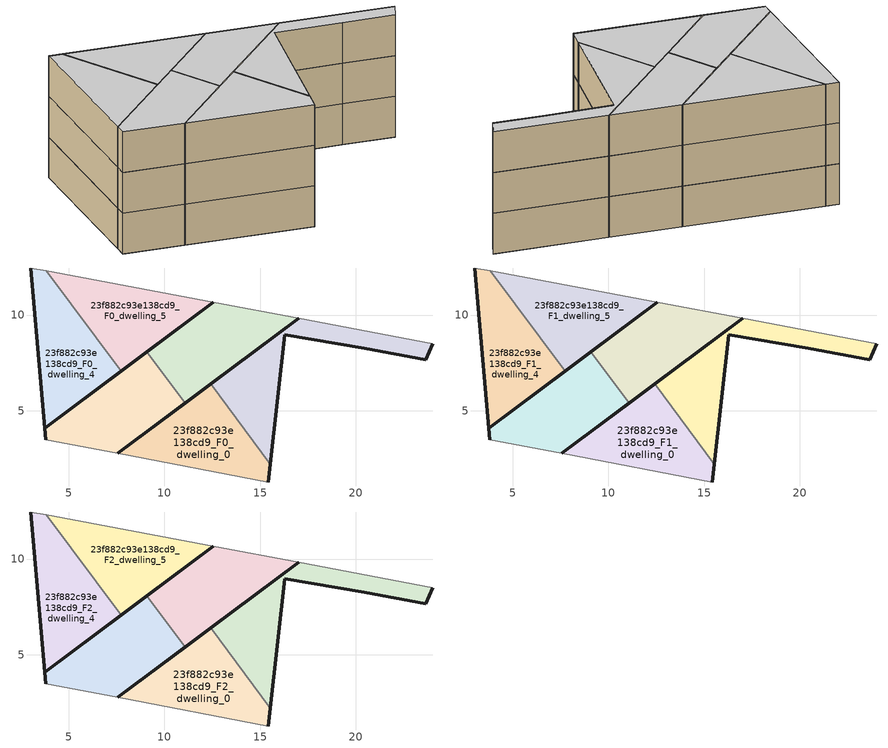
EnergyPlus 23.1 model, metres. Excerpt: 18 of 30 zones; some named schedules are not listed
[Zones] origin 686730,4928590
23f882c93e138cd9_F0_dwelling_0
 floor ground (EU_floor_Construction): 15.44,1.28 15.54,2.22 12.42,6.4 7.57,2.78 z0
 wall outside (EU_wall_Construction): 15.54,2.22 15.44,1.28 / 7.57,2.78 12.42,6.4 z0:3
 wall to 23f882c93e138cd9_F0_dwelling_1 (EU_wall_Construction): 12.42,6.4 15.54,2.22 z0:3
 wall adiabatic (EU_wall_Construction): 15.44,1.28 7.57,2.78 z0:3
23f882c93e138cd9_F0_dwelling_1
 floor ground (EU_floor_Construction): 23.66,7.65 24.02,8.5 17.01,9.82 12.42,6.4 15.54,2.22 16.3,8.97 20.44,8.26 z0
 wall outside (EU_wall_Construction): 12.42,6.4 17.01,9.82 / 24.02,8.5 23.66,7.65 20.44,8.26 16.3,8.97 15.54,2.22 z0:3
 wall adiabatic (EU_wall_Construction): 17.01,9.82 24.02,8.5 z0:3
23f882c93e138cd9_F0_dwelling_2
 floor ground (EU_floor_Construction): 11.08,5.4 9.09,8.08 3.76,4.1 3.81,3.49 7.57,2.78 z0
 wall outside (EU_wall_Construction): 11.08,5.4 7.57,2.78 / 3.81,3.49 3.76,4.1 9.09,8.08 z0:3
 wall adiabatic (EU_wall_Construction): 7.57,2.78 3.81,3.49 z0:3
 wall to 23f882c93e138cd9_F0_dwelling_3 (EU_wall_Construction): 9.09,8.08 11.08,5.4 z0:3
23f882c93e138cd9_F0_dwelling_3
 floor ground (EU_floor_Construction): 17.01,9.82 12.55,10.66 9.09,8.08 11.08,5.4 z0
 wall outside (EU_wall_Construction): 9.09,8.08 12.55,10.66 / 17.01,9.82 11.08,5.4 z0:3
 wall adiabatic (EU_wall_Construction): 12.55,10.66 17.01,9.82 z0:3
23f882c93e138cd9_F0_dwelling_4
 floor ground (EU_floor_Construction): 7.74,7.08 3.84,12.3 3.02,12.46 3.76,4.1 z0
 wall outside (EU_wall_Construction): 7.74,7.08 3.76,4.1 3.02,12.46 z0:3
 wall adiabatic (EU_wall_Construction): 3.02,12.46 3.84,12.3 z0:3
 wall to 23f882c93e138cd9_F0_dwelling_5 (EU_wall_Construction): 3.84,12.3 7.74,7.08 z0:3
23f882c93e138cd9_F0_dwelling_5
 floor ground (EU_floor_Construction): 12.55,10.66 3.84,12.3 7.74,7.08 z0
 wall outside (EU_wall_Construction): 12.55,10.66 7.74,7.08 z0:3
 wall adiabatic (EU_wall_Construction): 3.84,12.3 12.55,10.66 z0:3
23f882c93e138cd9_F1_dwelling_0
 floor to 23f882c93e138cd9_F0_dwelling_0 (EU_floor_Construction): 15.44,1.28 15.54,2.22 12.42,6.4 7.57,2.78 z3
 wall outside (EU_wall_Construction): 15.54,2.22 15.44,1.28 / 7.57,2.78 12.42,6.4 z3:6
 wall to 23f882c93e138cd9_F1_dwelling_1 (EU_wall_Construction): 12.42,6.4 15.54,2.22 z3:6
 wall adiabatic (EU_wall_Construction): 15.44,1.28 7.57,2.78 z3:6
23f882c93e138cd9_F1_dwelling_1
 floor to 23f882c93e138cd9_F0_dwelling_1 (EU_floor_Construction): 23.66,7.65 24.02,8.5 17.01,9.82 12.42,6.4 15.54,2.22 16.3,8.97 20.44,8.26 z3
 wall outside (EU_wall_Construction): 12.42,6.4 17.01,9.82 / 24.02,8.5 23.66,7.65 20.44,8.26 16.3,8.97 15.54,2.22 z3:6
 wall adiabatic (EU_wall_Construction): 17.01,9.82 24.02,8.5 z3:6
23f882c93e138cd9_F1_dwelling_2
 floor to 23f882c93e138cd9_F0_dwelling_2 (EU_floor_Construction): 11.08,5.4 9.09,8.08 3.76,4.1 3.81,3.49 7.57,2.78 z3
 wall outside (EU_wall_Construction): 11.08,5.4 7.57,2.78 / 3.81,3.49 3.76,4.1 9.09,8.08 z3:6
 wall adiabatic (EU_wall_Construction): 7.57,2.78 3.81,3.49 z3:6
 wall to 23f882c93e138cd9_F1_dwelling_3 (EU_wall_Construction): 9.09,8.08 11.08,5.4 z3:6
23f882c93e138cd9_F1_dwelling_3
 floor to 23f882c93e138cd9_F0_dwelling_3 (EU_floor_Construction): 17.01,9.82 12.55,10.66 9.09,8.08 11.08,5.4 z3
 wall outside (EU_wall_Construction): 9.09,8.08 12.55,10.66 / 17.01,9.82 11.08,5.4 z3:6
 wall adiabatic (EU_wall_Construction): 12.55,10.66 17.01,9.82 z3:6
23f882c93e138cd9_F1_dwelling_4
 floor to 23f882c93e138cd9_F0_dwelling_4 (EU_floor_Construction): 7.74,7.08 3.84,12.3 3.02,12.46 3.76,4.1 z3
 wall outside (EU_wall_Construction): 7.74,7.08 3.76,4.1 3.02,12.46 z3:6
 wall adiabatic (EU_wall_Construction): 3.02,12.46 3.84,12.3 z3:6
 wall to 23f882c93e138cd9_F1_dwelling_5 (EU_wall_Construction): 3.84,12.3 7.74,7.08 z3:6
23f882c93e138cd9_F1_dwelling_5
 floor to 23f882c93e138cd9_F0_dwelling_5 (EU_floor_Construction): 12.55,10.66 3.84,12.3 7.74,7.08 z3
 wall outside (EU_wall_Construction): 12.55,10.66 7.74,7.08 z3:6
 wall adiabatic (EU_wall_Construction): 3.84,12.3 12.55,10.66 z3:6
23f882c93e138cd9_F2_dwelling_0
 floor to 23f882c93e138cd9_F1_dwelling_0 (EU_floor_Construction): 15.44,1.28 15.54,2.22 12.42,6.4 7.57,2.78 z6
 wall outside (EU_wall_Construction): 15.54,2.22 15.44,1.28 / 7.57,2.78 12.42,6.4 z6:9
 wall to 23f882c93e138cd9_F2_dwelling_1 (EU_wall_Construction): 12.42,6.4 15.54,2.22 z6:9
 wall adiabatic (EU_wall_Construction): 15.44,1.28 7.57,2.78 z6:9
 ceiling to 23f882c93e138cd9_F3_dwelling_0 (EU_floor_Construction): 12.42,6.4 15.54,2.22 15.44,1.28 7.57,2.78 z9
23f882c93e138cd9_F2_dwelling_1
 floor to 23f882c93e138cd9_F1_dwelling_1 (EU_floor_Construction): 23.66,7.65 24.02,8.5 17.01,9.82 12.42,6.4 15.54,2.22 16.3,8.97 20.44,8.26 z6
 wall outside (EU_wall_Construction): 12.42,6.4 17.01,9.82 / 24.02,8.5 23.66,7.65 20.44,8.26 16.3,8.97 15.54,2.22 z6:9
 wall adiabatic (EU_wall_Construction): 17.01,9.82 24.02,8.5 z6:9
 ceiling to 23f882c93e138cd9_F3_dwelling_1 (EU_floor_Construction): 24.02,8.5 23.66,7.65 20.44,8.26 16.3,8.97 15.54,2.22 12.42,6.4 17.01,9.82 z9
23f882c93e138cd9_F2_dwelling_2
 floor to 23f882c93e138cd9_F1_dwelling_2 (EU_floor_Construction): 11.08,5.4 9.09,8.08 3.76,4.1 3.81,3.49 7.57,2.78 z6
 wall outside (EU_wall_Construction): 11.08,5.4 7.57,2.78 / 3.81,3.49 3.76,4.1 9.09,8.08 z6:9
 wall adiabatic (EU_wall_Construction): 7.57,2.78 3.81,3.49 z6:9
 wall to 23f882c93e138cd9_F2_dwelling_3 (EU_wall_Construction): 9.09,8.08 11.08,5.4 z6:9
 ceiling to 23f882c93e138cd9_F3_dwelling_2 (EU_floor_Construction): 9.09,8.08 11.08,5.4 7.57,2.78 3.81,3.49 3.76,4.1 z9
23f882c93e138cd9_F2_dwelling_3
 floor to 23f882c93e138cd9_F1_dwelling_3 (EU_floor_Construction): 17.01,9.82 12.55,10.66 9.09,8.08 11.08,5.4 z6
 wall outside (EU_wall_Construction): 9.09,8.08 12.55,10.66 / 17.01,9.82 11.08,5.4 z6:9
 wall adiabatic (EU_wall_Construction): 12.55,10.66 17.01,9.82 z6:9
 ceiling to 23f882c93e138cd9_F3_dwelling_3 (EU_floor_Construction): 17.01,9.82 11.08,5.4 9.09,8.08 12.55,10.66 z9
23f882c93e138cd9_F2_dwelling_4
 floor to 23f882c93e138cd9_F1_dwelling_4 (EU_floor_Construction): 7.74,7.08 3.84,12.3 3.02,12.46 3.76,4.1 z6
 wall outside (EU_wall_Construction): 7.74,7.08 3.76,4.1 3.02,12.46 z6:9
 wall adiabatic (EU_wall_Construction): 3.02,12.46 3.84,12.3 z6:9
 wall to 23f882c93e138cd9_F2_dwelling_5 (EU_wall_Construction): 3.84,12.3 7.74,7.08 z6:9
 ceiling to 23f882c93e138cd9_F3_dwelling_4 (EU_floor_Construction): 3.84,12.3 7.74,7.08 3.76,4.1 3.02,12.46 z9
23f882c93e138cd9_F2_dwelling_5
 floor to 23f882c93e138cd9_F1_dwelling_5 (EU_floor_Construction): 12.55,10.66 3.84,12.3 7.74,7.08 z6
 wall outside (EU_wall_Construction): 12.55,10.66 7.74,7.08 z6:9
 wall adiabatic (EU_wall_Construction): 3.84,12.3 12.55,10.66 z6:9
 ceiling to 23f882c93e138cd9_F3_dwelling_5 (EU_floor_Construction): 12.55,10.66 7.74,7.08 3.84,12.3 z9
[Building]
EU S2 Campaign: North Axis=0; Terrain=City; Solar Distribution=FullExterior
[Site:Location]
Bologna: Latitude=44.5; Longitude=11.25; Time Zone=1; Elevation=37
[SizingPeriod:WeatherFileDays]
AnnualSizingPeriod: Begin Month=1; Begin Day of Month=1; End Month=12; End Day of Month=31; Day of Week for Start Day=Monday; Use Weather File Daylight Saving Period=No; Use Weather File Rain and Snow Indicators=No
[MATERIAL]
EU_InternalMass_Material: Roughness=MediumRough; Thickness=0.1; Conductivity=1; Density=1800; Specific Heat=900; Thermal Absorptance=0.9; Solar Absorptance=0.7; Visible Absorptance=0.7
[MATERIAL:NOMASS] Roughness=MediumRough; Thermal Absorptance=0.9; Solar Absorptance=0.7; Visible Absorptance=0.7
Name | Thermal Resistance
EU_wall_NoMass | 0.779417
EU_floor_NoMass | 0.588222
[CONSTRUCTION]
EU_wall_Construction: EU_wall_NoMass
EU_floor_Construction: EU_floor_NoMass
EU_InternalMass_Construction: EU_InternalMass_Material
[ZONE] Type=1; Multiplier=1; Ceiling Height=autocalculate; Floor Area=autocalculate; Part of Total Floor Area=Yes
Name | Volume
23f882c93e138cd9_F0_dwelling_0; 23f882c93e138cd9_F1_dwelling_0; 23f882c93e138cd9_F2_dwelling_0 | 58.678
23f882c93e138cd9_F0_dwelling_1; 23f882c93e138cd9_F1_dwelling_1; 23f882c93e138cd9_F2_dwelling_1 | 58.6604
23f882c93e138cd9_F0_dwelling_2; 23f882c93e138cd9_F1_dwelling_2; 23f882c93e138cd9_F2_dwelling_2 | 58.6919
23f882c93e138cd9_F0_dwelling_3; 23f882c93e138cd9_F1_dwelling_3; 23f882c93e138cd9_F2_dwelling_3 | 58.686
23f882c93e138cd9_F0_dwelling_4; 23f882c93e138cd9_F1_dwelling_4; 23f882c93e138cd9_F2_dwelling_4 | 58.6765
23f882c93e138cd9_F0_dwelling_5; 23f882c93e138cd9_F1_dwelling_5; 23f882c93e138cd9_F2_dwelling_5 | 58.6824
[INTERNALMASS] Construction=EU_InternalMass_Construction
Name | Zone or ZoneList | Surface Area
23f882c93e138cd9_F0_dwelling_0_EU_InternalMass | 23f882c93e138cd9_F0_dwelling_0 | 19.5593
23f882c93e138cd9_F0_dwelling_1_EU_InternalMass | 23f882c93e138cd9_F0_dwelling_1 | 19.5535
23f882c93e138cd9_F0_dwelling_2_EU_InternalMass | 23f882c93e138cd9_F0_dwelling_2 | 19.5638
23f882c93e138cd9_F0_dwelling_3_EU_InternalMass | 23f882c93e138cd9_F0_dwelling_3 | 19.5621
23f882c93e138cd9_F0_dwelling_4_EU_InternalMass | 23f882c93e138cd9_F0_dwelling_4 | 19.5585
23f882c93e138cd9_F0_dwelling_5_EU_InternalMass | 23f882c93e138cd9_F0_dwelling_5 | 19.5607
23f882c93e138cd9_F1_dwelling_0_EU_InternalMass | 23f882c93e138cd9_F1_dwelling_0 | 19.5593
23f882c93e138cd9_F1_dwelling_1_EU_InternalMass | 23f882c93e138cd9_F1_dwelling_1 | 19.5535
23f882c93e138cd9_F1_dwelling_2_EU_InternalMass | 23f882c93e138cd9_F1_dwelling_2 | 19.5638
23f882c93e138cd9_F1_dwelling_3_EU_InternalMass | 23f882c93e138cd9_F1_dwelling_3 | 19.5621
23f882c93e138cd9_F1_dwelling_4_EU_InternalMass | 23f882c93e138cd9_F1_dwelling_4 | 19.5585
23f882c93e138cd9_F1_dwelling_5_EU_InternalMass | 23f882c93e138cd9_F1_dwelling_5 | 19.5607
23f882c93e138cd9_F2_dwelling_0_EU_InternalMass | 23f882c93e138cd9_F2_dwelling_0 | 19.5593
23f882c93e138cd9_F2_dwelling_1_EU_InternalMass | 23f882c93e138cd9_F2_dwelling_1 | 19.5535
23f882c93e138cd9_F2_dwelling_2_EU_InternalMass | 23f882c93e138cd9_F2_dwelling_2 | 19.5638
23f882c93e138cd9_F2_dwelling_3_EU_InternalMass | 23f882c93e138cd9_F2_dwelling_3 | 19.5621
23f882c93e138cd9_F2_dwelling_4_EU_InternalMass | 23f882c93e138cd9_F2_dwelling_4 | 19.5585
23f882c93e138cd9_F2_dwelling_5_EU_InternalMass | 23f882c93e138cd9_F2_dwelling_5 | 19.5607
[OTHEREQUIPMENT] Fuel Type=Electricity; Design Level Calculation Method=Watts/Area; Power per Zone Floor Area=1; Fraction Latent=0; Fraction Radiant=0; Fraction Lost=0; Carbon Dioxide Generation Rate=0; EndUse Subcategory=EU_Step8_InternalGains
Name | Zone or ZoneList or Space or SpaceList | Schedule
EU_Step8_InternalGain_23f882c93e138cd9_F0_dwelling_0_f000 | 23f882c93e138cd9_F0_dwelling_0 | EU_Step8_GainSchedule_23f882c93e138cd9_F0_dwelling_0_f000
EU_Step8_InternalGain_23f882c93e138cd9_F0_dwelling_1_f000 | 23f882c93e138cd9_F0_dwelling_1 | EU_Step8_GainSchedule_23f882c93e138cd9_F0_dwelling_1_f000
EU_Step8_InternalGain_23f882c93e138cd9_F0_dwelling_2_f000 | 23f882c93e138cd9_F0_dwelling_2 | EU_Step8_GainSchedule_23f882c93e138cd9_F0_dwelling_2_f000
EU_Step8_InternalGain_23f882c93e138cd9_F0_dwelling_3_f000 | 23f882c93e138cd9_F0_dwelling_3 | EU_Step8_GainSchedule_23f882c93e138cd9_F0_dwelling_3_f000
EU_Step8_InternalGain_23f882c93e138cd9_F0_dwelling_4_f000 | 23f882c93e138cd9_F0_dwelling_4 | EU_Step8_GainSchedule_23f882c93e138cd9_F0_dwelling_4_f000
EU_Step8_InternalGain_23f882c93e138cd9_F0_dwelling_5_f000 | 23f882c93e138cd9_F0_dwelling_5 | EU_Step8_GainSchedule_23f882c93e138cd9_F0_dwelling_5_f000
EU_Step8_InternalGain_23f882c93e138cd9_F1_dwelling_0_f000 | 23f882c93e138cd9_F1_dwelling_0 | EU_Step8_GainSchedule_23f882c93e138cd9_F1_dwelling_0_f000
EU_Step8_InternalGain_23f882c93e138cd9_F1_dwelling_1_f000 | 23f882c93e138cd9_F1_dwelling_1 | EU_Step8_GainSchedule_23f882c93e138cd9_F1_dwelling_1_f000
EU_Step8_InternalGain_23f882c93e138cd9_F1_dwelling_2_f000 | 23f882c93e138cd9_F1_dwelling_2 | EU_Step8_GainSchedule_23f882c93e138cd9_F1_dwelling_2_f000
EU_Step8_InternalGain_23f882c93e138cd9_F1_dwelling_3_f000 | 23f882c93e138cd9_F1_dwelling_3 | EU_Step8_GainSchedule_23f882c93e138cd9_F1_dwelling_3_f000
EU_Step8_InternalGain_23f882c93e138cd9_F1_dwelling_4_f000 | 23f882c93e138cd9_F1_dwelling_4 | EU_Step8_GainSchedule_23f882c93e138cd9_F1_dwelling_4_f000
EU_Step8_InternalGain_23f882c93e138cd9_F1_dwelling_5_f000 | 23f882c93e138cd9_F1_dwelling_5 | EU_Step8_GainSchedule_23f882c93e138cd9_F1_dwelling_5_f000
EU_Step8_InternalGain_23f882c93e138cd9_F2_dwelling_0_f000 | 23f882c93e138cd9_F2_dwelling_0 | EU_Step8_GainSchedule_23f882c93e138cd9_F2_dwelling_0_f000
EU_Step8_InternalGain_23f882c93e138cd9_F2_dwelling_1_f000 | 23f882c93e138cd9_F2_dwelling_1 | EU_Step8_GainSchedule_23f882c93e138cd9_F2_dwelling_1_f000
EU_Step8_InternalGain_23f882c93e138cd9_F2_dwelling_2_f000 | 23f882c93e138cd9_F2_dwelling_2 | EU_Step8_GainSchedule_23f882c93e138cd9_F2_dwelling_2_f000
EU_Step8_InternalGain_23f882c93e138cd9_F2_dwelling_3_f000 | 23f882c93e138cd9_F2_dwelling_3 | EU_Step8_GainSchedule_23f882c93e138cd9_F2_dwelling_3_f000
EU_Step8_InternalGain_23f882c93e138cd9_F2_dwelling_4_f000 | 23f882c93e138cd9_F2_dwelling_4 | EU_Step8_GainSchedule_23f882c93e138cd9_F2_dwelling_4_f000
EU_Step8_InternalGain_23f882c93e138cd9_F2_dwelling_5_f000 | 23f882c93e138cd9_F2_dwelling_5 | EU_Step8_GainSchedule_23f882c93e138cd9_F2_dwelling_5_f000
[ZONEVENTILATION:DESIGNFLOWRATE] Schedule=EU_AlwaysOn; Design Flow Rate Calculation Method=AirChanges/Hour; Air Changes per Hour=0.712058; Ventilation Type=Natural; Fan Pressure Rise=0; Fan Total Efficiency=1; Constant Term Coefficient=1; Temperature Term Coefficient=0; Velocity Term Coefficient=0; Velocity Squared Term Coefficient=0; Minimum Indoor Temperature=-100; Maximum Indoor Temperature=100; Delta Temperature=-100; Minimum Outdoor Temperature=-100; Maximum Outdoor Temperature=100; Maximum Wind Speed=40
Name | Zone or ZoneList or Space or SpaceList
EU_ConstantAir_23f882c93e138cd9_F0_dwelling_0 | 23f882c93e138cd9_F0_dwelling_0
EU_ConstantAir_23f882c93e138cd9_F0_dwelling_1 | 23f882c93e138cd9_F0_dwelling_1
EU_ConstantAir_23f882c93e138cd9_F0_dwelling_2 | 23f882c93e138cd9_F0_dwelling_2
EU_ConstantAir_23f882c93e138cd9_F0_dwelling_3 | 23f882c93e138cd9_F0_dwelling_3
EU_ConstantAir_23f882c93e138cd9_F0_dwelling_4 | 23f882c93e138cd9_F0_dwelling_4
EU_ConstantAir_23f882c93e138cd9_F0_dwelling_5 | 23f882c93e138cd9_F0_dwelling_5
EU_ConstantAir_23f882c93e138cd9_F1_dwelling_0 | 23f882c93e138cd9_F1_dwelling_0
EU_ConstantAir_23f882c93e138cd9_F1_dwelling_1 | 23f882c93e138cd9_F1_dwelling_1
EU_ConstantAir_23f882c93e138cd9_F1_dwelling_2 | 23f882c93e138cd9_F1_dwelling_2
EU_ConstantAir_23f882c93e138cd9_F1_dwelling_3 | 23f882c93e138cd9_F1_dwelling_3
EU_ConstantAir_23f882c93e138cd9_F1_dwelling_4 | 23f882c93e138cd9_F1_dwelling_4
EU_ConstantAir_23f882c93e138cd9_F1_dwelling_5 | 23f882c93e138cd9_F1_dwelling_5
EU_ConstantAir_23f882c93e138cd9_F2_dwelling_0 | 23f882c93e138cd9_F2_dwelling_0
EU_ConstantAir_23f882c93e138cd9_F2_dwelling_1 | 23f882c93e138cd9_F2_dwelling_1
EU_ConstantAir_23f882c93e138cd9_F2_dwelling_2 | 23f882c93e138cd9_F2_dwelling_2
EU_ConstantAir_23f882c93e138cd9_F2_dwelling_3 | 23f882c93e138cd9_F2_dwelling_3
EU_ConstantAir_23f882c93e138cd9_F2_dwelling_4 | 23f882c93e138cd9_F2_dwelling_4
EU_ConstantAir_23f882c93e138cd9_F2_dwelling_5 | 23f882c93e138cd9_F2_dwelling_5
[HVACTEMPLATE:THERMOSTAT] Constant Heating Setpoint=20; Constant Cooling Setpoint=50
EU_HeatOnly_23f882c93e138cd9_F0_dwelling_0; EU_HeatOnly_23f882c93e138cd9_F0_dwelling_1; EU_HeatOnly_23f882c93e138cd9_F0_dwelling_2; EU_HeatOnly_23f882c93e138cd9_F0_dwelling_3; EU_HeatOnly_23f882c93e138cd9_F0_dwelling_4; EU_HeatOnly_23f882c93e138cd9_F0_dwelling_5; EU_HeatOnly_23f882c93e138cd9_F1_dwelling_0; EU_HeatOnly_23f882c93e138cd9_F1_dwelling_1; EU_HeatOnly_23f882c93e138cd9_F1_dwelling_2; EU_HeatOnly_23f882c93e138cd9_F1_dwelling_3; EU_HeatOnly_23f882c93e138cd9_F1_dwelling_4; EU_HeatOnly_23f882c93e138cd9_F1_dwelling_5; EU_HeatOnly_23f882c93e138cd9_F2_dwelling_0; EU_HeatOnly_23f882c93e138cd9_F2_dwelling_1; EU_HeatOnly_23f882c93e138cd9_F2_dwelling_2; EU_HeatOnly_23f882c93e138cd9_F2_dwelling_3; EU_HeatOnly_23f882c93e138cd9_F2_dwelling_4; EU_HeatOnly_23f882c93e138cd9_F2_dwelling_5; EU_HeatOnly_23f882c93e138cd9_F3_dwelling_0; EU_HeatOnly_23f882c93e138cd9_F3_dwelling_1; EU_HeatOnly_23f882c93e138cd9_F3_dwelling_2; EU_HeatOnly_23f882c93e138cd9_F3_dwelling_3; EU_HeatOnly_23f882c93e138cd9_F3_dwelling_4; EU_HeatOnly_23f882c93e138cd9_F3_dwelling_5; EU_HeatOnly_23f882c93e138cd9_F4_dwelling_0; EU_HeatOnly_23f882c93e138cd9_F4_dwelling_1; EU_HeatOnly_23f882c93e138cd9_F4_dwelling_2; EU_HeatOnly_23f882c93e138cd9_F4_dwelling_3; EU_HeatOnly_23f882c93e138cd9_F4_dwelling_4; EU_HeatOnly_23f882c93e138cd9_F4_dwelling_5
[HVACTEMPLATE:ZONE:IDEALLOADSAIRSYSTEM] System Availability Schedule=EU_AlwaysOn; Maximum Heating Supply Air Temperature=50; Minimum Cooling Supply Air Temperature=13; Maximum Heating Supply Air Humidity Ratio=0.0156; Minimum Cooling Supply Air Humidity Ratio=0.0077; Heating Limit=NoLimit; Cooling Limit=NoLimit; Heating Availability Schedule=EU_AlwaysOn; Cooling Availability Schedule=EU_CoolingOff; Dehumidification Control Type=ConstantSensibleHeatRatio; Cooling Sensible Heat Ratio=0.7; Dehumidification Setpoint=60; Humidification Control Type=None; Humidification Setpoint=30; Outdoor Air Method=None; Outdoor Air Flow Rate per Person=0.00944; Outdoor Air Flow Rate per Zone Floor Area=0; Outdoor Air Flow Rate per Zone=0; Demand Controlled Ventilation Type=None; Outdoor Air Economizer Type=NoEconomizer; Heat Recovery Type=None; Sensible Heat Recovery Effectiveness=0.7; Latent Heat Recovery Effectiveness=0.65
Name | Template Thermostat
23f882c93e138cd9_F0_dwelling_0 | EU_HeatOnly_23f882c93e138cd9_F0_dwelling_0
23f882c93e138cd9_F0_dwelling_1 | EU_HeatOnly_23f882c93e138cd9_F0_dwelling_1
23f882c93e138cd9_F0_dwelling_2 | EU_HeatOnly_23f882c93e138cd9_F0_dwelling_2
23f882c93e138cd9_F0_dwelling_3 | EU_HeatOnly_23f882c93e138cd9_F0_dwelling_3
23f882c93e138cd9_F0_dwelling_4 | EU_HeatOnly_23f882c93e138cd9_F0_dwelling_4
23f882c93e138cd9_F0_dwelling_5 | EU_HeatOnly_23f882c93e138cd9_F0_dwelling_5
23f882c93e138cd9_F1_dwelling_0 | EU_HeatOnly_23f882c93e138cd9_F1_dwelling_0
23f882c93e138cd9_F1_dwelling_1 | EU_HeatOnly_23f882c93e138cd9_F1_dwelling_1
23f882c93e138cd9_F1_dwelling_2 | EU_HeatOnly_23f882c93e138cd9_F1_dwelling_2
23f882c93e138cd9_F1_dwelling_3 | EU_HeatOnly_23f882c93e138cd9_F1_dwelling_3
23f882c93e138cd9_F1_dwelling_4 | EU_HeatOnly_23f882c93e138cd9_F1_dwelling_4
23f882c93e138cd9_F1_dwelling_5 | EU_HeatOnly_23f882c93e138cd9_F1_dwelling_5
23f882c93e138cd9_F2_dwelling_0 | EU_HeatOnly_23f882c93e138cd9_F2_dwelling_0
23f882c93e138cd9_F2_dwelling_1 | EU_HeatOnly_23f882c93e138cd9_F2_dwelling_1
23f882c93e138cd9_F2_dwelling_2 | EU_HeatOnly_23f882c93e138cd9_F2_dwelling_2
